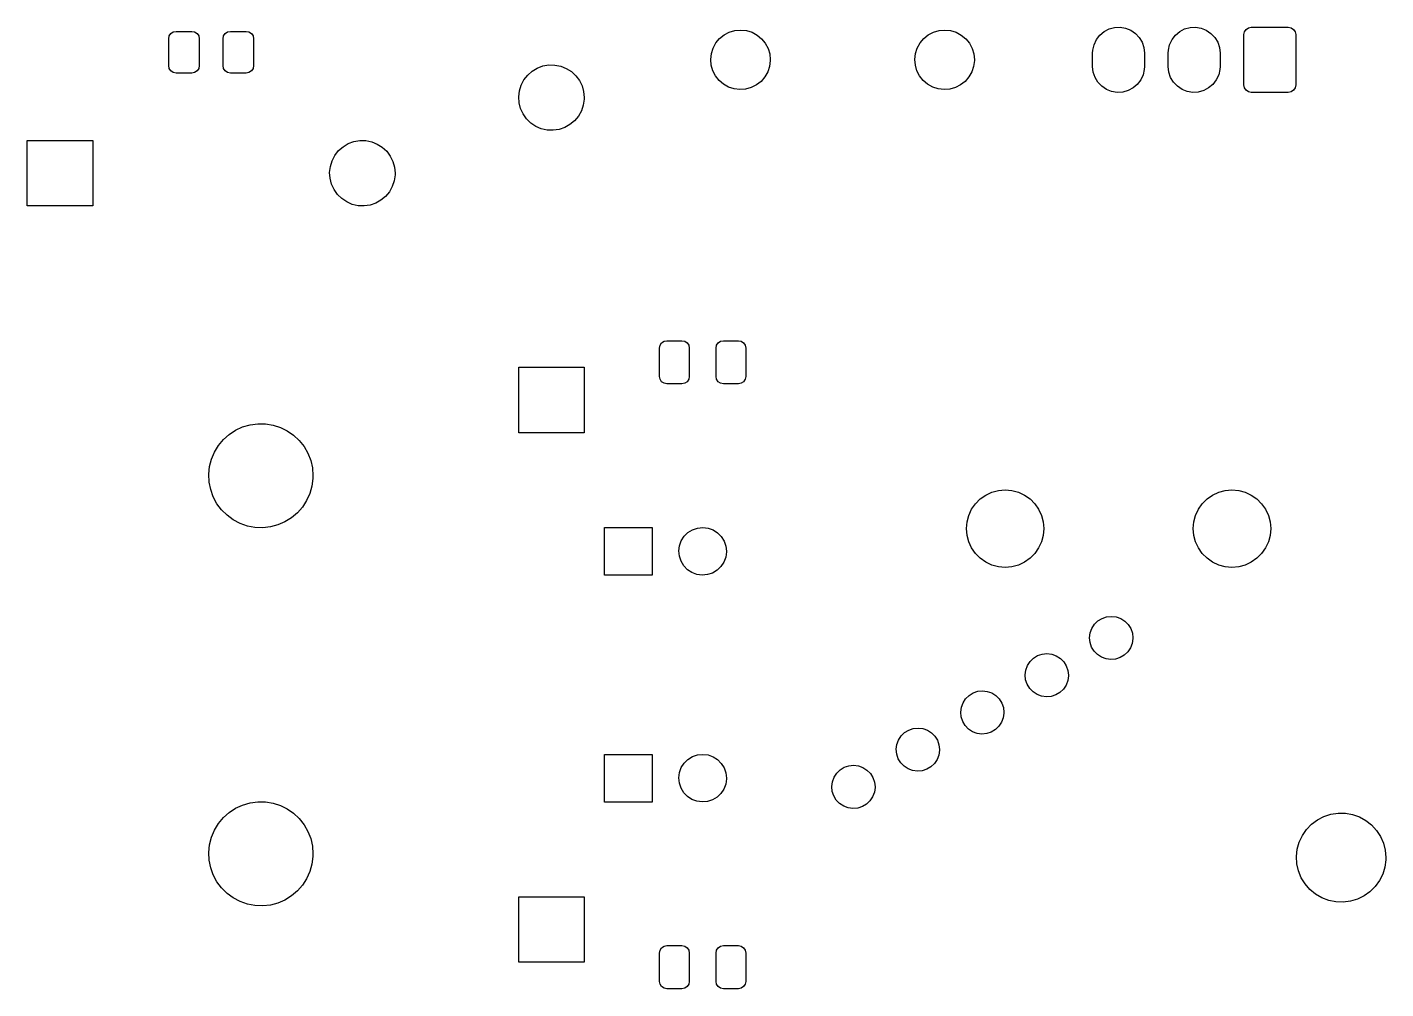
# Model space of a CAD drawing. Extents: x 66 to 231, y -132 to -64.
# Drawn here: x 111.93 to 157.57, y -95.97 to -63.67 of the extents above; entities that cross this region are included whole.
import ezdxf

# ---------------------------------------------------------------- set-up
doc = ezdxf.new("R2010")
doc.units = 0
doc.layers.add('BLACK', color=7, linetype='CONTINUOUS')

msp = doc.modelspace()

# ---------------------------------------------------------------- linework, layer by layer
at = {"layer": 'BLACK', "linetype": 'CONTINUOUS'}
for p, q in [((116.704, -63.9703), (116.758, -63.8892)), ((116.758, -63.8892), (116.839, -63.835)), ((116.839, -63.835), (116.935, -63.816)), ((116.935, -63.816), (117.46, -63.816)), ((117.46, -63.816), (117.556, -63.835)), ((117.556, -63.835), (117.637, -63.8892)), ((117.637, -63.8892), (117.691, -63.9703)), ((118.529, -63.9703), (118.583, -63.8892)), ((118.583, -63.8892), (118.664, -63.835)), ((118.664, -63.835), (118.76, -63.816)), ((118.76, -63.816), (119.285, -63.816)), ((119.285, -63.816), (119.381, -63.835)), ((119.381, -63.835), (119.462, -63.8892)), ((119.462, -63.8892), (119.516, -63.9703)), ((135.342, -63.9332), (135.515, -63.8428)), ((135.515, -63.8428), (135.703, -63.7877)), ((135.703, -63.7877), (135.897, -63.77)), ((135.897, -63.77), (136.091, -63.7904)), ((136.091, -63.7904), (136.278, -63.8481)), ((136.278, -63.8481), (136.449, -63.941)), ((142.2, -63.9332), (142.373, -63.8428)), ((142.373, -63.8428), (142.561, -63.7877)), ((142.561, -63.7877), (142.755, -63.77)), ((142.755, -63.77), (142.949, -63.7904)), ((142.949, -63.7904), (143.136, -63.8481)), ((143.136, -63.8481), (143.307, -63.941)), ((147.96, -63.945), (148.104, -63.8237)), ((148.104, -63.8237), (148.27, -63.7361)), ((148.27, -63.7361), (148.451, -63.6862)), ((148.451, -63.6862), (148.639, -63.6764)), ((148.639, -63.6764), (148.824, -63.707)), ((148.824, -63.707), (148.998, -63.7768)), ((148.998, -63.7768), (149.154, -63.8825)), ((149.154, -63.8825), (149.283, -64.019)), ((150.5, -63.945), (150.644, -63.8237)), ((150.644, -63.8237), (150.81, -63.7361)), ((150.81, -63.7361), (150.991, -63.6862)), ((150.991, -63.6862), (151.179, -63.6764)), ((151.179, -63.6764), (151.364, -63.707)), ((151.364, -63.707), (151.538, -63.7768)), ((151.538, -63.7768), (151.694, -63.8825)), ((151.694, -63.8825), (151.823, -64.019)), ((152.8, -63.925), (152.819, -63.8293)), ((152.819, -63.8293), (152.873, -63.7482)), ((152.873, -63.7482), (152.954, -63.694)), ((152.954, -63.694), (153.05, -63.675)), ((153.05, -63.675), (154.29, -63.675)), ((154.29, -63.675), (154.386, -63.694)), ((154.386, -63.694), (154.467, -63.7482)), ((154.467, -63.7482), (154.521, -63.8293)), ((154.521, -63.8293), (154.54, -63.925)), ((116.685, -64.066), (116.704, -63.9703)), ((116.685, -64.966), (116.685, -64.066)), ((117.691, -63.9703), (117.71, -64.066)), ((117.71, -64.066), (117.71, -64.966)), ((118.51, -64.066), (118.529, -63.9703)), ((118.51, -64.966), (118.51, -64.066)), ((119.516, -63.9703), (119.535, -64.066)), ((119.535, -64.066), (119.535, -64.966)), ((134.971, -64.3761), (135.065, -64.205)), ((135.065, -64.205), (135.19, -64.0555)), ((135.19, -64.0555), (135.342, -63.9332)), ((136.449, -63.941), (136.6, -64.0654)), ((136.6, -64.0654), (136.723, -64.2166)), ((136.723, -64.2166), (136.815, -64.3889)), ((141.829, -64.3761), (141.923, -64.205)), ((141.923, -64.205), (142.048, -64.0555)), ((142.048, -64.0555), (142.2, -63.9332)), ((143.307, -63.941), (143.458, -64.0654)), ((143.458, -64.0654), (143.581, -64.2166)), ((143.581, -64.2166), (143.673, -64.3889)), ((147.725, -64.448), (147.766, -64.2646)), ((147.766, -64.2646), (147.846, -64.0943)), ((147.846, -64.0943), (147.96, -63.945)), ((149.283, -64.019), (149.38, -64.1801)), ((149.38, -64.1801), (149.44, -64.3582)), ((150.265, -64.448), (150.306, -64.2646)), ((150.306, -64.2646), (150.386, -64.0943)), ((150.386, -64.0943), (150.5, -63.945)), ((151.823, -64.019), (151.92, -64.1801)), ((151.92, -64.1801), (151.98, -64.3582)), ((152.8, -65.615), (152.8, -63.925)), ((154.54, -63.925), (154.54, -65.615)), ((134.89, -64.756), (134.912, -64.5621)), ((134.906, -64.9505), (134.89, -64.756)), ((134.912, -64.5621), (134.971, -64.3761)), ((136.815, -64.3889), (136.871, -64.5758)), ((136.89, -64.7979), (136.865, -64.9915)), ((136.871, -64.5758), (136.89, -64.77)), ((136.89, -64.77), (136.89, -64.7979)), ((141.748, -64.756), (141.77, -64.5621)), ((141.764, -64.9505), (141.748, -64.756)), ((141.77, -64.5621), (141.829, -64.3761)), ((143.673, -64.3889), (143.729, -64.5758)), ((143.748, -64.7979), (143.723, -64.9915)), ((143.729, -64.5758), (143.748, -64.77)), ((143.748, -64.77), (143.748, -64.7979)), ((147.72, -64.545), (147.725, -64.448)), ((147.72, -64.995), (147.72, -64.545)), ((149.44, -64.3582), (149.46, -64.545)), ((149.46, -64.545), (149.46, -64.995)), ((150.26, -64.545), (150.265, -64.448)), ((150.26, -64.995), (150.26, -64.545)), ((151.98, -64.3582), (152, -64.545)), ((152, -64.545), (152, -64.995)), ((116.704, -65.0617), (116.685, -64.966)), ((116.758, -65.1428), (116.704, -65.0617)), ((116.839, -65.197), (116.758, -65.1428)), ((116.935, -65.216), (116.839, -65.197)), ((117.46, -65.216), (116.935, -65.216)), ((117.556, -65.197), (117.46, -65.216)), ((117.637, -65.1428), (117.556, -65.197)), ((117.691, -65.0617), (117.637, -65.1428)), ((117.71, -64.966), (117.691, -65.0617)), ((118.529, -65.0617), (118.51, -64.966)), ((118.583, -65.1428), (118.529, -65.0617)), ((118.664, -65.197), (118.583, -65.1428)), ((118.76, -65.216), (118.664, -65.197)), ((119.285, -65.216), (118.76, -65.216)), ((119.381, -65.197), (119.285, -65.216)), ((119.462, -65.1428), (119.381, -65.197)), ((119.516, -65.0617), (119.462, -65.1428)), ((119.535, -64.966), (119.516, -65.0617)), ((128.742, -65.2828), (128.893, -65.1501)), ((128.893, -65.1501), (129.066, -65.0472)), ((129.066, -65.0472), (129.255, -64.9775)), ((129.255, -64.9775), (129.454, -64.9434)), ((129.454, -64.9434), (129.655, -64.946)), ((129.655, -64.946), (129.852, -64.9853)), ((129.852, -64.9853), (130.039, -65.0599)), ((130.039, -65.0599), (130.21, -65.1673)), ((130.21, -65.1673), (130.357, -65.304)), ((134.96, -65.1381), (134.906, -64.9505)), ((135.049, -65.3117), (134.96, -65.1381)), ((136.804, -65.1767), (136.707, -65.3464)), ((136.865, -64.9915), (136.804, -65.1767)), ((141.818, -65.1381), (141.764, -64.9505)), ((141.907, -65.3117), (141.818, -65.1381)), ((143.662, -65.1767), (143.565, -65.3464)), ((143.723, -64.9915), (143.662, -65.1767)), ((147.74, -65.1818), (147.72, -64.995)), ((147.8, -65.3599), (147.74, -65.1818)), ((149.455, -65.092), (149.414, -65.2754)), ((149.46, -64.995), (149.455, -65.092)), ((150.28, -65.1818), (150.26, -64.995)), ((150.34, -65.3599), (150.28, -65.1818)), ((151.995, -65.092), (151.954, -65.2754)), ((152, -64.995), (151.995, -65.092)), ((128.464, -65.8113), (128.524, -65.619)), ((128.524, -65.619), (128.617, -65.4409)), ((128.617, -65.4409), (128.742, -65.2828)), ((130.357, -65.304), (130.478, -65.4653)), ((130.478, -65.4653), (130.567, -65.6458)), ((130.567, -65.6458), (130.622, -65.8395)), ((135.171, -65.4647), (135.049, -65.3117)), ((135.319, -65.5911), (135.171, -65.4647)), ((135.49, -65.6864), (135.319, -65.5911)), ((135.675, -65.7467), (135.49, -65.6864)), ((136.252, -65.7023), (136.064, -65.7548)), ((136.426, -65.6143), (136.252, -65.7023)), ((136.58, -65.4942), (136.426, -65.6143)), ((136.707, -65.3464), (136.58, -65.4942)), ((142.029, -65.4647), (141.907, -65.3117)), ((142.177, -65.5911), (142.029, -65.4647)), ((142.348, -65.6864), (142.177, -65.5911)), ((142.533, -65.7467), (142.348, -65.6864)), ((143.11, -65.7023), (142.922, -65.7548)), ((143.284, -65.6143), (143.11, -65.7023)), ((143.438, -65.4942), (143.284, -65.6143)), ((143.565, -65.3464), (143.438, -65.4942)), ((147.897, -65.521), (147.8, -65.3599)), ((148.026, -65.6575), (147.897, -65.521)), ((148.182, -65.7632), (148.026, -65.6575)), ((149.076, -65.7163), (148.91, -65.8039)), ((149.22, -65.595), (149.076, -65.7163)), ((149.334, -65.4457), (149.22, -65.595)), ((149.414, -65.2754), (149.334, -65.4457)), ((150.437, -65.521), (150.34, -65.3599)), ((150.566, -65.6575), (150.437, -65.521)), ((150.722, -65.7632), (150.566, -65.6575)), ((151.616, -65.7163), (151.45, -65.8039)), ((151.76, -65.595), (151.616, -65.7163)), ((151.874, -65.4457), (151.76, -65.595)), ((151.954, -65.2754), (151.874, -65.4457)), ((152.819, -65.7107), (152.8, -65.615)), ((152.873, -65.7918), (152.819, -65.7107)), ((154.521, -65.7107), (154.467, -65.7918)), ((154.54, -65.615), (154.521, -65.7107)), ((128.44, -66.0112), (128.464, -65.8113)), ((128.454, -66.2121), (128.44, -66.0112)), ((130.638, -66.0976), (130.61, -66.2968)), ((130.622, -65.8395), (130.64, -66.04)), ((130.64, -66.04), (130.638, -66.0976)), ((135.869, -65.7698), (135.675, -65.7467)), ((136.064, -65.7548), (135.869, -65.7698)), ((142.727, -65.7698), (142.533, -65.7467)), ((142.922, -65.7548), (142.727, -65.7698)), ((148.356, -65.833), (148.182, -65.7632)), ((148.541, -65.8636), (148.356, -65.833)), ((148.729, -65.8538), (148.541, -65.8636)), ((148.91, -65.8039), (148.729, -65.8538)), ((150.896, -65.833), (150.722, -65.7632)), ((151.081, -65.8636), (150.896, -65.833)), ((151.269, -65.8538), (151.081, -65.8636)), ((151.45, -65.8039), (151.269, -65.8538)), ((152.954, -65.846), (152.873, -65.7918)), ((153.05, -65.865), (152.954, -65.846)), ((154.29, -65.865), (153.05, -65.865)), ((154.386, -65.846), (154.29, -65.865)), ((154.467, -65.7918), (154.386, -65.846)), ((128.503, -66.4072), (128.454, -66.2121)), ((128.587, -66.59), (128.503, -66.4072)), ((128.704, -66.7544), (128.587, -66.59)), ((130.545, -66.4874), (130.447, -66.663)), ((130.61, -66.2968), (130.545, -66.4874)), ((128.848, -66.8949), (128.704, -66.7544)), ((129.015, -67.0067), (128.848, -66.8949)), ((129.2, -67.0862), (129.015, -67.0067)), ((129.396, -67.1306), (129.2, -67.0862)), ((129.987, -67.0449), (129.797, -67.1096)), ((130.163, -66.9465), (129.987, -67.0449)), ((130.318, -66.8178), (130.163, -66.9465)), ((130.447, -66.663), (130.318, -66.8178)), ((111.93, -69.68), (111.93, -67.48)), ((111.93, -67.48), (114.13, -67.48)), ((114.13, -67.48), (114.13, -69.68)), ((122.716, -67.5872), (122.905, -67.5175)), ((122.905, -67.5175), (123.104, -67.4834)), ((123.104, -67.4834), (123.305, -67.486)), ((123.305, -67.486), (123.502, -67.5253)), ((123.502, -67.5253), (123.689, -67.5999)), ((129.598, -67.1385), (129.396, -67.1306)), ((129.797, -67.1096), (129.598, -67.1385)), ((122.174, -68.159), (122.267, -67.9809)), ((122.267, -67.9809), (122.392, -67.8228)), ((122.392, -67.8228), (122.543, -67.6901)), ((122.543, -67.6901), (122.716, -67.5872)), ((123.689, -67.5999), (123.86, -67.7073)), ((123.86, -67.7073), (124.007, -67.844)), ((124.007, -67.844), (124.128, -68.0053)), ((122.09, -68.5512), (122.114, -68.3513)), ((122.114, -68.3513), (122.174, -68.159)), ((124.128, -68.0053), (124.217, -68.1858)), ((124.217, -68.1858), (124.272, -68.3795)), ((124.272, -68.3795), (124.29, -68.58)), ((122.104, -68.7521), (122.09, -68.5512)), ((122.153, -68.9472), (122.104, -68.7521)), ((124.26, -68.8368), (124.195, -69.0274)), ((124.288, -68.6376), (124.26, -68.8368)), ((124.29, -68.58), (124.288, -68.6376)), ((122.237, -69.13), (122.153, -68.9472)), ((122.354, -69.2944), (122.237, -69.13)), ((122.498, -69.4349), (122.354, -69.2944)), ((123.968, -69.3578), (123.813, -69.4865)), ((124.097, -69.203), (123.968, -69.3578)), ((124.195, -69.0274), (124.097, -69.203)), ((114.13, -69.68), (111.93, -69.68)), ((122.665, -69.5467), (122.498, -69.4349)), ((122.85, -69.6262), (122.665, -69.5467)), ((123.046, -69.6706), (122.85, -69.6262)), ((123.248, -69.6785), (123.046, -69.6706)), ((123.447, -69.6496), (123.248, -69.6785)), ((123.637, -69.5849), (123.447, -69.6496)), ((123.813, -69.4865), (123.637, -69.5849)), ((133.17, -74.455), (133.189, -74.3593)), ((133.189, -74.3593), (133.243, -74.2782)), ((133.243, -74.2782), (133.324, -74.224)), ((133.324, -74.224), (133.42, -74.205)), ((133.42, -74.205), (133.92, -74.205)), ((133.92, -74.205), (134.016, -74.224)), ((134.016, -74.224), (134.097, -74.2782)), ((134.097, -74.2782), (134.151, -74.3593)), ((134.151, -74.3593), (134.17, -74.455)), ((135.07, -74.455), (135.089, -74.3593)), ((135.089, -74.3593), (135.143, -74.2782)), ((135.143, -74.2782), (135.224, -74.224)), ((135.224, -74.224), (135.32, -74.205)), ((135.32, -74.205), (135.82, -74.205)), ((135.82, -74.205), (135.916, -74.224)), ((135.916, -74.224), (135.997, -74.2782)), ((135.997, -74.2782), (136.051, -74.3593)), ((136.051, -74.3593), (136.07, -74.455)), ((133.17, -75.405), (133.17, -74.455)), ((134.17, -74.455), (134.17, -75.405)), ((135.07, -75.405), (135.07, -74.455)), ((136.07, -74.455), (136.07, -75.405)), ((128.44, -77.3), (128.44, -75.1)), ((128.44, -75.1), (130.64, -75.1)), ((130.64, -75.1), (130.64, -77.3)), ((133.189, -75.5007), (133.17, -75.405)), ((133.243, -75.5818), (133.189, -75.5007)), ((133.324, -75.636), (133.243, -75.5818)), ((133.42, -75.655), (133.324, -75.636)), ((133.92, -75.655), (133.42, -75.655)), ((134.016, -75.636), (133.92, -75.655)), ((134.097, -75.5818), (134.016, -75.636)), ((134.151, -75.5007), (134.097, -75.5818)), ((134.17, -75.405), (134.151, -75.5007)), ((135.089, -75.5007), (135.07, -75.405)), ((135.143, -75.5818), (135.089, -75.5007)), ((135.224, -75.636), (135.143, -75.5818)), ((135.32, -75.655), (135.224, -75.636)), ((135.82, -75.655), (135.32, -75.655)), ((135.916, -75.636), (135.82, -75.655)), ((135.997, -75.5818), (135.916, -75.636)), ((136.051, -75.5007), (135.997, -75.5818)), ((136.07, -75.405), (136.051, -75.5007)), ((118.932, -77.2094), (119.167, -77.1008)), ((119.167, -77.1008), (119.416, -77.0282)), ((119.416, -77.0282), (119.673, -76.9933)), ((119.673, -76.9933), (119.933, -76.9967)), ((119.933, -76.9967), (120.189, -77.0384)), ((120.189, -77.0384), (120.436, -77.1174)), ((120.436, -77.1174), (120.668, -77.2321)), ((118.355, -77.7238), (118.521, -77.5243)), ((118.521, -77.5243), (118.715, -77.3516)), ((118.715, -77.3516), (118.932, -77.2094)), ((120.668, -77.2321), (120.881, -77.38)), ((120.881, -77.38), (121.07, -77.5577)), ((121.07, -77.5577), (121.231, -77.7614)), ((130.64, -77.3), (128.44, -77.3)), ((118.12, -78.1847), (118.221, -77.9455)), ((118.221, -77.9455), (118.355, -77.7238)), ((121.231, -77.7614), (121.36, -77.9866)), ((121.36, -77.9866), (121.454, -78.2283)), ((118.031, -78.6942), (118.057, -78.4361)), ((118.057, -78.4361), (118.12, -78.1847)), ((121.454, -78.2283), (121.511, -78.4813)), ((121.511, -78.4813), (121.53, -78.74)), ((118.043, -78.9533), (118.031, -78.6942)), ((118.094, -79.2077), (118.043, -78.9533)), ((121.528, -78.8316), (121.495, -79.0889)), ((121.53, -78.74), (121.528, -78.8316)), ((118.181, -79.4518), (118.094, -79.2077)), ((121.424, -79.3385), (121.318, -79.575)), ((121.495, -79.0889), (121.424, -79.3385)), ((143.944, -79.5221), (144.13, -79.3922)), ((144.13, -79.3922), (144.335, -79.2964)), ((144.335, -79.2964), (144.554, -79.2377)), ((144.554, -79.2377), (144.78, -79.218)), ((144.78, -79.218), (145.006, -79.2377)), ((145.006, -79.2377), (145.225, -79.2964)), ((145.225, -79.2964), (145.43, -79.3922)), ((145.43, -79.3922), (145.616, -79.5221)), ((151.564, -79.5221), (151.75, -79.3922)), ((151.75, -79.3922), (151.955, -79.2964)), ((151.955, -79.2964), (152.174, -79.2377)), ((152.174, -79.2377), (152.4, -79.218)), ((152.4, -79.218), (152.626, -79.2377)), ((152.626, -79.2377), (152.845, -79.2964)), ((152.845, -79.2964), (153.05, -79.3922)), ((153.05, -79.3922), (153.236, -79.5221)), ((118.304, -79.6803), (118.181, -79.4518)), ((118.459, -79.8881), (118.304, -79.6803)), ((121.178, -79.7932), (121.007, -79.9882)), ((121.318, -79.575), (121.178, -79.7932)), ((143.654, -79.868), (143.784, -79.6824)), ((143.784, -79.6824), (143.944, -79.5221)), ((145.616, -79.5221), (145.776, -79.6824)), ((145.776, -79.6824), (145.906, -79.868)), ((151.274, -79.868), (151.404, -79.6824)), ((151.404, -79.6824), (151.564, -79.5221)), ((153.236, -79.5221), (153.396, -79.6824)), ((153.396, -79.6824), (153.526, -79.868)), ((118.643, -80.0707), (118.459, -79.8881)), ((118.853, -80.2241), (118.643, -80.0707)), ((119.082, -80.3449), (118.853, -80.2241)), ((120.588, -80.2923), (120.35, -80.3947)), ((120.809, -80.1558), (120.588, -80.2923)), ((121.007, -79.9882), (120.809, -80.1558)), ((143.48, -80.518), (143.5, -80.2923)), ((143.5, -80.2923), (143.558, -80.0734)), ((143.558, -80.0734), (143.654, -79.868)), ((145.906, -79.868), (146.002, -80.0734)), ((146.002, -80.0734), (146.06, -80.2923)), ((146.06, -80.2923), (146.08, -80.518)), ((151.1, -80.518), (151.12, -80.2923)), ((151.12, -80.2923), (151.178, -80.0734)), ((151.178, -80.0734), (151.274, -79.868)), ((153.526, -79.868), (153.622, -80.0734)), ((153.622, -80.0734), (153.68, -80.2923)), ((153.68, -80.2923), (153.7, -80.518)), ((119.327, -80.4304), (119.082, -80.3449)), ((119.582, -80.4788), (119.327, -80.4304)), ((119.841, -80.4889), (119.582, -80.4788)), ((120.099, -80.4607), (119.841, -80.4889)), ((120.35, -80.3947), (120.099, -80.4607)), ((131.32, -82.08), (131.32, -80.48)), ((131.32, -80.48), (132.92, -80.48)), ((132.92, -80.48), (132.92, -82.08)), ((133.903, -80.9243), (134, -80.7744)), ((134, -80.7744), (134.127, -80.6496)), ((134.127, -80.6496), (134.279, -80.5561)), ((134.279, -80.5561), (134.448, -80.4987)), ((134.448, -80.4987), (134.626, -80.48)), ((134.626, -80.48), (134.803, -80.5011)), ((134.803, -80.5011), (134.971, -80.561)), ((134.971, -80.561), (135.121, -80.6565)), ((135.121, -80.6565), (135.247, -80.7831)), ((143.5, -80.7437), (143.48, -80.518)), ((143.558, -80.9626), (143.5, -80.7437)), ((146.06, -80.7437), (146.002, -80.9626)), ((146.08, -80.518), (146.06, -80.7437)), ((151.12, -80.7437), (151.1, -80.518)), ((151.178, -80.9626), (151.12, -80.7437)), ((153.68, -80.7437), (153.622, -80.9626)), ((153.7, -80.518), (153.68, -80.7437)), ((133.82, -81.2688), (133.842, -81.0919)), ((133.842, -81.0919), (133.903, -80.9243)), ((135.247, -80.7831), (135.341, -80.9343)), ((135.341, -80.9343), (135.4, -81.1028)), ((135.4, -81.1028), (135.42, -81.28)), ((143.654, -81.168), (143.558, -80.9626)), ((143.784, -81.3536), (143.654, -81.168)), ((145.906, -81.168), (145.776, -81.3536)), ((146.002, -80.9626), (145.906, -81.168)), ((151.274, -81.168), (151.178, -80.9626)), ((151.404, -81.3536), (151.274, -81.168)), ((153.526, -81.168), (153.396, -81.3536)), ((153.622, -80.9626), (153.526, -81.168)), ((133.837, -81.4463), (133.82, -81.2688)), ((133.894, -81.6156), (133.837, -81.4463)), ((133.986, -81.7681), (133.894, -81.6156)), ((135.332, -81.6457), (135.233, -81.7942)), ((135.395, -81.479), (135.332, -81.6457)), ((135.42, -81.3023), (135.395, -81.479)), ((135.42, -81.28), (135.42, -81.3023)), ((143.944, -81.5139), (143.784, -81.3536)), ((144.13, -81.6438), (143.944, -81.5139)), ((144.335, -81.7396), (144.13, -81.6438)), ((145.43, -81.6438), (145.225, -81.7396)), ((145.616, -81.5139), (145.43, -81.6438)), ((145.776, -81.3536), (145.616, -81.5139)), ((151.564, -81.5139), (151.404, -81.3536)), ((151.75, -81.6438), (151.564, -81.5139)), ((151.955, -81.7396), (151.75, -81.6438)), ((153.05, -81.6438), (152.845, -81.7396)), ((153.236, -81.5139), (153.05, -81.6438)), ((153.396, -81.3536), (153.236, -81.5139)), ((132.92, -82.08), (131.32, -82.08)), ((134.11, -81.8964), (133.986, -81.7681)), ((134.259, -81.9941), (134.11, -81.8964)), ((134.426, -82.0562), (134.259, -81.9941)), ((134.603, -82.0798), (134.426, -82.0562)), ((134.781, -82.0637), (134.603, -82.0798)), ((134.95, -82.0085), (134.781, -82.0637)), ((135.104, -81.9172), (134.95, -82.0085)), ((135.233, -81.7942), (135.104, -81.9172)), ((144.554, -81.7982), (144.335, -81.7396)), ((144.78, -81.818), (144.554, -81.7982)), ((145.006, -81.7982), (144.78, -81.818)), ((145.225, -81.7396), (145.006, -81.7982)), ((152.174, -81.7982), (151.955, -81.7396)), ((152.4, -81.818), (152.174, -81.7982)), ((152.626, -81.7982), (152.4, -81.818)), ((152.845, -81.7396), (152.626, -81.7982)), ((148.036, -83.5341), (148.189, -83.482)), ((148.189, -83.482), (148.35, -83.4651)), ((148.35, -83.4651), (148.511, -83.4842)), ((148.511, -83.4842), (148.663, -83.5385)), ((147.64, -84.0202), (147.695, -83.8682)), ((147.695, -83.8682), (147.783, -83.7321)), ((147.783, -83.7321), (147.898, -83.6189)), ((147.898, -83.6189), (148.036, -83.5341)), ((148.663, -83.5385), (148.8, -83.6252)), ((148.8, -83.6252), (148.914, -83.74)), ((148.914, -83.74), (149, -83.8773)), ((149, -83.8773), (149.053, -84.0301)), ((147.619, -84.1807), (147.64, -84.0202)), ((147.635, -84.3418), (147.619, -84.1807)), ((147.686, -84.4953), (147.635, -84.3418)), ((149.048, -84.3714), (148.991, -84.5226)), ((149.071, -84.2111), (149.048, -84.3714)), ((149.053, -84.0301), (149.071, -84.1909)), ((149.071, -84.1909), (149.071, -84.2111)), ((145.618, -84.9821), (145.733, -84.8689)), ((145.733, -84.8689), (145.871, -84.7841)), ((145.871, -84.7841), (146.024, -84.732)), ((146.024, -84.732), (146.185, -84.7151)), ((146.185, -84.7151), (146.346, -84.7342)), ((146.346, -84.7342), (146.498, -84.7885)), ((146.498, -84.7885), (146.635, -84.8752)), ((146.635, -84.8752), (146.749, -84.99)), ((147.77, -84.6337), (147.686, -84.4953)), ((147.882, -84.7501), (147.77, -84.6337)), ((148.018, -84.8387), (147.882, -84.7501)), ((148.17, -84.8951), (148.018, -84.8387)), ((148.645, -84.8518), (148.491, -84.9018)), ((148.784, -84.769), (148.645, -84.8518)), ((148.901, -84.6574), (148.784, -84.769)), ((148.991, -84.5226), (148.901, -84.6574)), ((145.454, -85.4307), (145.475, -85.2702)), ((145.475, -85.2702), (145.53, -85.1182)), ((145.53, -85.1182), (145.618, -84.9821)), ((146.749, -84.99), (146.835, -85.1273)), ((146.835, -85.1273), (146.888, -85.2801)), ((146.888, -85.2801), (146.906, -85.4409)), ((148.33, -84.9165), (148.17, -84.8951)), ((148.491, -84.9018), (148.33, -84.9165)), ((145.47, -85.5918), (145.454, -85.4307)), ((145.521, -85.7453), (145.47, -85.5918)), ((145.605, -85.8837), (145.521, -85.7453)), ((146.826, -85.7726), (146.736, -85.9074)), ((146.883, -85.6214), (146.826, -85.7726)), ((146.906, -85.4611), (146.883, -85.6214)), ((146.906, -85.4409), (146.906, -85.4611)), ((143.365, -86.3682), (143.453, -86.2321)), ((143.453, -86.2321), (143.568, -86.1189)), ((143.568, -86.1189), (143.706, -86.0341)), ((143.706, -86.0341), (143.859, -85.982)), ((143.859, -85.982), (144.02, -85.9651)), ((144.02, -85.9651), (144.181, -85.9842)), ((144.181, -85.9842), (144.333, -86.0385)), ((144.333, -86.0385), (144.47, -86.1252)), ((144.47, -86.1252), (144.584, -86.24)), ((144.584, -86.24), (144.67, -86.3773)), ((145.717, -86.0001), (145.605, -85.8837)), ((145.853, -86.0887), (145.717, -86.0001)), ((146.004, -86.1451), (145.853, -86.0887)), ((146.165, -86.1665), (146.004, -86.1451)), ((146.326, -86.1518), (146.165, -86.1665)), ((146.48, -86.1018), (146.326, -86.1518)), ((146.619, -86.019), (146.48, -86.1018)), ((146.736, -85.9074), (146.619, -86.019)), ((143.289, -86.6807), (143.31, -86.5202)), ((143.305, -86.8418), (143.289, -86.6807)), ((143.31, -86.5202), (143.365, -86.3682)), ((144.67, -86.3773), (144.723, -86.5301)), ((144.741, -86.7111), (144.718, -86.8714)), ((144.723, -86.5301), (144.741, -86.6909)), ((144.741, -86.6909), (144.741, -86.7111)), ((143.356, -86.9953), (143.305, -86.8418)), ((143.44, -87.1337), (143.356, -86.9953)), ((143.552, -87.2501), (143.44, -87.1337)), ((144.571, -87.1574), (144.454, -87.269)), ((144.661, -87.0226), (144.571, -87.1574)), ((144.718, -86.8714), (144.661, -87.0226)), ((141.144, -87.7702), (141.2, -87.6182)), ((141.2, -87.6182), (141.287, -87.4821)), ((141.287, -87.4821), (141.403, -87.3689)), ((141.403, -87.3689), (141.541, -87.2841)), ((141.541, -87.2841), (141.694, -87.232)), ((141.694, -87.232), (141.855, -87.2151)), ((141.855, -87.2151), (142.016, -87.2342)), ((142.016, -87.2342), (142.168, -87.2885)), ((142.168, -87.2885), (142.305, -87.3752)), ((142.305, -87.3752), (142.419, -87.49)), ((142.419, -87.49), (142.504, -87.6273)), ((143.688, -87.3387), (143.552, -87.2501)), ((143.839, -87.3951), (143.688, -87.3387)), ((144, -87.4165), (143.839, -87.3951)), ((144.161, -87.4018), (144, -87.4165)), ((144.315, -87.3518), (144.161, -87.4018)), ((144.454, -87.269), (144.315, -87.3518)), ((141.124, -87.9307), (141.144, -87.7702)), ((141.14, -88.0918), (141.124, -87.9307)), ((142.504, -87.6273), (142.558, -87.7801)), ((142.575, -87.9611), (142.553, -88.1214)), ((142.558, -87.7801), (142.576, -87.9409)), ((142.576, -87.9409), (142.575, -87.9611)), ((131.32, -89.7), (131.32, -88.1)), ((131.32, -88.1), (132.92, -88.1)), ((132.92, -88.1), (132.92, -89.7)), ((133.903, -88.5443), (134, -88.3944)), ((134, -88.3944), (134.127, -88.2696)), ((134.127, -88.2696), (134.279, -88.1761)), ((134.279, -88.1761), (134.448, -88.1187)), ((134.448, -88.1187), (134.626, -88.1)), ((134.626, -88.1), (134.803, -88.1211)), ((134.803, -88.1211), (134.971, -88.181)), ((134.971, -88.181), (135.121, -88.2765)), ((135.121, -88.2765), (135.247, -88.4031)), ((135.247, -88.4031), (135.341, -88.5543)), ((139.238, -88.6189), (139.376, -88.5341)), ((139.376, -88.5341), (139.529, -88.482)), ((139.529, -88.482), (139.69, -88.4651)), ((139.69, -88.4651), (139.851, -88.4842)), ((139.851, -88.4842), (140.003, -88.5385)), ((141.191, -88.2453), (141.14, -88.0918)), ((141.275, -88.3837), (141.191, -88.2453)), ((141.387, -88.5001), (141.275, -88.3837)), ((141.523, -88.5887), (141.387, -88.5001)), ((142.289, -88.519), (142.15, -88.6018)), ((142.406, -88.4074), (142.289, -88.519)), ((142.495, -88.2726), (142.406, -88.4074)), ((142.553, -88.1214), (142.495, -88.2726)), ((133.82, -88.8888), (133.842, -88.7119)), ((133.837, -89.0663), (133.82, -88.8888)), ((133.842, -88.7119), (133.903, -88.5443)), ((135.341, -88.5543), (135.4, -88.7228)), ((135.42, -88.9223), (135.395, -89.099)), ((135.4, -88.7228), (135.42, -88.9)), ((135.42, -88.9), (135.42, -88.9223)), ((138.979, -89.0202), (139.035, -88.8682)), ((139.035, -88.8682), (139.122, -88.7321)), ((139.122, -88.7321), (139.238, -88.6189)), ((140.003, -88.5385), (140.14, -88.6252)), ((140.14, -88.6252), (140.254, -88.74)), ((140.254, -88.74), (140.339, -88.8773)), ((140.339, -88.8773), (140.393, -89.0301)), ((141.674, -88.6451), (141.523, -88.5887)), ((141.835, -88.6665), (141.674, -88.6451)), ((141.996, -88.6518), (141.835, -88.6665)), ((142.15, -88.6018), (141.996, -88.6518)), ((133.894, -89.2356), (133.837, -89.0663)), ((133.986, -89.3881), (133.894, -89.2356)), ((134.11, -89.5164), (133.986, -89.3881)), ((135.233, -89.4142), (135.104, -89.5372)), ((135.332, -89.2657), (135.233, -89.4142)), ((135.395, -89.099), (135.332, -89.2657)), ((138.959, -89.1807), (138.979, -89.0202)), ((138.975, -89.3418), (138.959, -89.1807)), ((139.026, -89.4953), (138.975, -89.3418)), ((140.388, -89.3714), (140.33, -89.5226)), ((140.41, -89.2111), (140.388, -89.3714)), ((140.393, -89.0301), (140.411, -89.1909)), ((140.411, -89.1909), (140.41, -89.2111)), ((118.932, -89.9094), (119.167, -89.8008)), ((119.167, -89.8008), (119.416, -89.7282)), ((119.416, -89.7282), (119.673, -89.6933)), ((119.673, -89.6933), (119.933, -89.6967)), ((119.933, -89.6967), (120.189, -89.7384)), ((120.189, -89.7384), (120.436, -89.8174)), ((120.436, -89.8174), (120.668, -89.9321)), ((132.92, -89.7), (131.32, -89.7)), ((134.259, -89.6141), (134.11, -89.5164)), ((134.426, -89.6762), (134.259, -89.6141)), ((134.603, -89.6998), (134.426, -89.6762)), ((134.781, -89.6837), (134.603, -89.6998)), ((134.95, -89.6285), (134.781, -89.6837)), ((135.104, -89.5372), (134.95, -89.6285)), ((139.11, -89.6337), (139.026, -89.4953)), ((139.222, -89.7501), (139.11, -89.6337)), ((139.358, -89.8387), (139.222, -89.7501)), ((139.509, -89.8951), (139.358, -89.8387)), ((139.67, -89.9165), (139.509, -89.8951)), ((139.831, -89.9018), (139.67, -89.9165)), ((139.985, -89.8518), (139.831, -89.9018)), ((140.124, -89.769), (139.985, -89.8518)), ((140.241, -89.6574), (140.124, -89.769)), ((140.33, -89.5226), (140.241, -89.6574)), ((118.355, -90.4238), (118.521, -90.2243)), ((118.521, -90.2243), (118.715, -90.0516)), ((118.715, -90.0516), (118.932, -89.9094)), ((120.668, -89.9321), (120.881, -90.08)), ((120.881, -90.08), (121.07, -90.2577)), ((121.07, -90.2577), (121.231, -90.4614)), ((155.072, -90.4459), (155.269, -90.2983)), ((155.269, -90.2983), (155.487, -90.1848)), ((155.487, -90.1848), (155.721, -90.1085)), ((155.721, -90.1085), (155.964, -90.0713)), ((155.964, -90.0713), (156.209, -90.0743)), ((156.209, -90.0743), (156.451, -90.1174)), ((156.451, -90.1174), (156.683, -90.1994)), ((156.683, -90.1994), (156.898, -90.3182)), ((156.898, -90.3182), (157.091, -90.4706)), ((118.12, -90.8847), (118.221, -90.6455)), ((118.221, -90.6455), (118.355, -90.4238)), ((121.231, -90.4614), (121.36, -90.6866)), ((121.36, -90.6866), (121.454, -90.9283)), ((154.764, -90.8267), (154.902, -90.6236)), ((154.902, -90.6236), (155.072, -90.4459)), ((157.091, -90.4706), (157.257, -90.6524)), ((157.257, -90.6524), (157.39, -90.8588)), ((118.031, -91.3942), (118.057, -91.1361)), ((118.057, -91.1361), (118.12, -90.8847)), ((121.454, -90.9283), (121.511, -91.1813)), ((121.511, -91.1813), (121.53, -91.44)), ((154.595, -91.2866), (154.66, -91.0497)), ((154.66, -91.0497), (154.764, -90.8267)), ((157.39, -90.8588), (157.488, -91.0842)), ((157.488, -91.0842), (157.548, -91.3226)), ((118.043, -91.6533), (118.031, -91.3942)), ((118.094, -91.9077), (118.043, -91.6533)), ((121.528, -91.5316), (121.495, -91.7889)), ((121.53, -91.44), (121.528, -91.5316)), ((154.569, -91.531), (154.595, -91.2866)), ((154.583, -91.7764), (154.569, -91.531)), ((157.566, -91.6409), (157.534, -91.8846)), ((157.548, -91.3226), (157.568, -91.5676)), ((157.568, -91.5676), (157.566, -91.6409)), ((118.181, -92.1518), (118.094, -91.9077)), ((118.304, -92.3803), (118.181, -92.1518)), ((121.424, -92.0385), (121.318, -92.275)), ((121.495, -91.7889), (121.424, -92.0385)), ((154.637, -92.0162), (154.583, -91.7764)), ((154.729, -92.2439), (154.637, -92.0162)), ((157.463, -92.1198), (157.354, -92.3402)), ((157.534, -91.8846), (157.463, -92.1198)), ((118.459, -92.5881), (118.304, -92.3803)), ((118.643, -92.7707), (118.459, -92.5881)), ((121.178, -92.4932), (121.007, -92.6882)), ((121.318, -92.275), (121.178, -92.4932)), ((154.858, -92.4535), (154.729, -92.2439)), ((155.019, -92.6393), (154.858, -92.4535)), ((155.208, -92.7964), (155.019, -92.6393)), ((157.211, -92.5398), (157.036, -92.7133)), ((157.354, -92.3402), (157.211, -92.5398)), ((118.853, -92.9241), (118.643, -92.7707)), ((119.082, -93.0449), (118.853, -92.9241)), ((119.327, -93.1304), (119.082, -93.0449)), ((120.35, -93.0947), (120.099, -93.1607)), ((120.588, -92.9923), (120.35, -93.0947)), ((120.809, -92.8558), (120.588, -92.9923)), ((121.007, -92.6882), (120.809, -92.8558)), ((128.44, -95.08), (128.44, -92.88)), ((128.44, -92.88), (130.64, -92.88)), ((130.64, -92.88), (130.64, -95.08)), ((155.42, -92.9204), (155.208, -92.7964)), ((155.65, -93.0081), (155.42, -92.9204)), ((155.891, -93.0571), (155.65, -93.0081)), ((156.136, -93.0661), (155.891, -93.0571)), ((156.38, -93.0348), (156.136, -93.0661)), ((156.616, -92.9642), (156.38, -93.0348)), ((156.836, -92.8561), (156.616, -92.9642)), ((157.036, -92.7133), (156.836, -92.8561)), ((119.582, -93.1788), (119.327, -93.1304)), ((119.841, -93.1889), (119.582, -93.1788)), ((120.099, -93.1607), (119.841, -93.1889)), ((133.17, -94.775), (133.189, -94.6793)), ((133.17, -95.725), (133.17, -94.775)), ((133.189, -94.6793), (133.243, -94.5982)), ((133.243, -94.5982), (133.324, -94.544)), ((133.324, -94.544), (133.42, -94.525)), ((133.42, -94.525), (133.92, -94.525)), ((133.92, -94.525), (134.016, -94.544)), ((134.016, -94.544), (134.097, -94.5982)), ((134.097, -94.5982), (134.151, -94.6793)), ((134.151, -94.6793), (134.17, -94.775)), ((134.17, -94.775), (134.17, -95.725)), ((135.07, -94.775), (135.089, -94.6793)), ((135.07, -95.725), (135.07, -94.775)), ((135.089, -94.6793), (135.143, -94.5982)), ((135.143, -94.5982), (135.224, -94.544)), ((135.224, -94.544), (135.32, -94.525)), ((135.32, -94.525), (135.82, -94.525)), ((135.82, -94.525), (135.916, -94.544)), ((135.916, -94.544), (135.997, -94.5982)), ((135.997, -94.5982), (136.051, -94.6793)), ((136.051, -94.6793), (136.07, -94.775)), ((136.07, -94.775), (136.07, -95.725)), ((130.64, -95.08), (128.44, -95.08)), ((133.189, -95.8207), (133.17, -95.725)), ((133.243, -95.9018), (133.189, -95.8207)), ((134.151, -95.8207), (134.097, -95.9018)), ((134.17, -95.725), (134.151, -95.8207)), ((135.089, -95.8207), (135.07, -95.725)), ((135.143, -95.9018), (135.089, -95.8207)), ((136.051, -95.8207), (135.997, -95.9018)), ((136.07, -95.725), (136.051, -95.8207)), ((133.324, -95.956), (133.243, -95.9018)), ((133.42, -95.975), (133.324, -95.956)), ((133.92, -95.975), (133.42, -95.975)), ((134.016, -95.956), (133.92, -95.975)), ((134.097, -95.9018), (134.016, -95.956)), ((135.224, -95.956), (135.143, -95.9018)), ((135.32, -95.975), (135.224, -95.956)), ((135.82, -95.975), (135.32, -95.975)), ((135.916, -95.956), (135.82, -95.975)), ((135.997, -95.9018), (135.916, -95.956))]:
    msp.add_line(p, q, dxfattribs=at)

doc.saveas('drawing.dxf')
